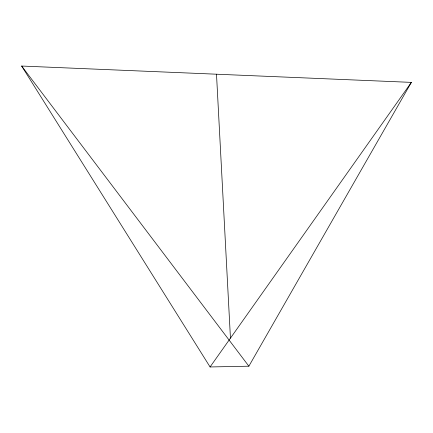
<?xml version="1.0" encoding="UTF-8"?>
<svg xmlns="http://www.w3.org/2000/svg" width="433" height="433" viewBox="0 0 433 433"><rect width="100%" height="100%" fill="white"/><g stroke="black" fill="none" stroke-linecap="round" stroke-linejoin="round"><path stroke-width="0.65" d="M248.872 366.194L411.35 82.378L21.65 66.038L210.075 366.962L248.872 366.194L21.65 66.038M210.075 366.962L411.35 82.378M216.5 74.211L230.448 338.157"/></g></svg>
